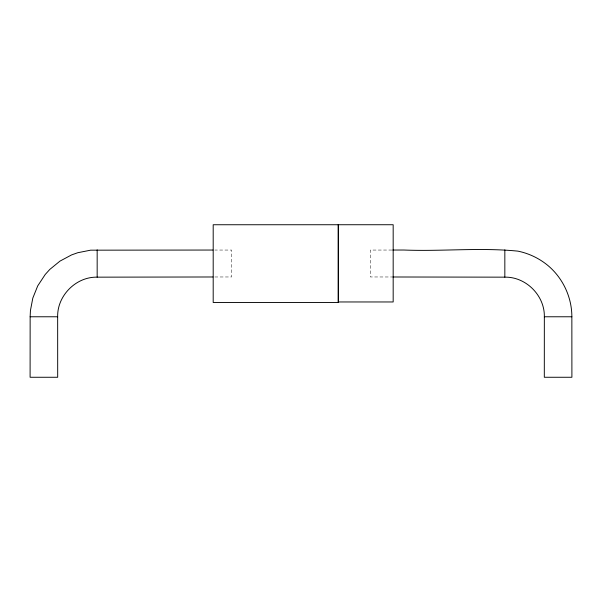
<?xml version="1.0" encoding="UTF-8"?>
<svg xmlns="http://www.w3.org/2000/svg" width="602" height="602" viewBox="0 0 602 602"><rect width="100%" height="100%" fill="white"/><g stroke="black" fill="none" stroke-linecap="round" stroke-linejoin="round"><path stroke-width="0.45" stroke-dasharray="3.01 2.26" d="M391.827 250.041L370.343 250.063L370.35 276.965L391.827 276.98M214.839 276.98L231.65 276.965L231.657 250.063L214.839 250.041"/><path stroke-width="0.9" d="M212.973 250.041L90.609 250.176L77.741 252.727L71.548 254.932L59.974 261.11L49.808 269.418L45.225 274.482L37.715 285.89L32.817 298.08L30.446 310.466L30.145 316.772L30.1 377.266L57.687 377.266L57.657 316.772C57.16 295.642 76.01 276.679 97.163 277.161L212.973 276.98M97.163 277.161L97.163 249.853M392.76 276.988L504.837 277.161C525.99 276.679 544.84 295.642 544.343 316.772L544.313 377.266L571.9 377.266L571.855 316.772C571.892 296.982 562.637 277.514 547.308 265.015C538.782 258.123 528.631 253.322 517.893 251.139C480.133 247.369 441.86 251.538 403.972 250.026L392.76 250.041M30.145 316.772L57.657 316.772M544.343 316.772L571.855 316.772M504.837 249.853L504.837 277.161M338.362 224.749L338.362 302.49L213.191 302.49L213.191 224.749L393.174 224.734L393.174 301.963L338.219 301.963L338.219 224.734"/></g></svg>
